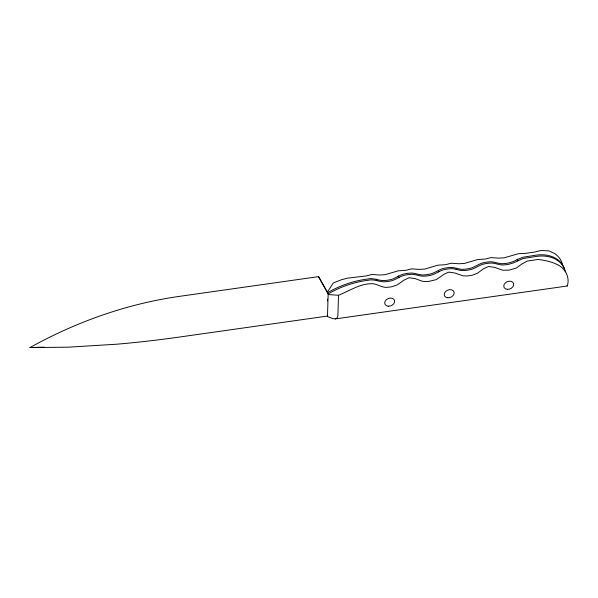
<?xml version="1.0" encoding="UTF-8"?>
<svg xmlns="http://www.w3.org/2000/svg" width="598" height="598" viewBox="0 0 598 598"><rect width="100%" height="100%" fill="white"/><g stroke="black" fill="none" stroke-linecap="round" stroke-linejoin="round"><path stroke-width="0.9" d="M327.398 300.996L327.457 299.149M327.495 316.058L328.167 293.939L318.54 276.635L179.639 296.331A321.253 242.818 -22.5 0 0 128.764 306.924C94.327 316.424 61.123 330.246 29.9 347.588L68.426 347.169L116.565 344.224A927.468 701.028 -22.5 0 0 178.667 337.152L327.495 316.058L327.749 316.671L332.742 318.592L335.261 318.906L567.42 285.986L568.1 281.845A30.752 23.247 -22.5 0 0 559.9 266.02C553.247 261.961 545.615 260.399 538.043 259.457L527.189 261.079L521.501 264.249L516.321 268.046L509.16 270.124L502.761 270.229L494.419 267.336L488.439 266.491L483.326 268.906L477.383 273.279L472.323 275.207L467.569 275.962L463.076 275.85L454.734 272.965L448.754 272.12L444.441 274.048L436.159 279.67L427.884 281.583L422.577 281.337L415.049 278.586L409.069 277.749L403.956 280.163L397.266 284.925L392.011 286.674A25.385 20.489 -25.2 0 1 388.199 287.212C382.6 288.333 378.115 284.177 372.756 283.736C360.624 283.198 349.531 290.807 338.513 295.285L328.422 294.56L327.398 292.078L333.37 282.884L341.48 279.737L347.58 278.137L366.297 275.932L371.829 274.482L379.506 275.02L385.015 274.714L398.178 270.827L405.982 270.303L411.514 268.853L419.191 269.392L424.7 269.085L437.863 265.198L445.667 264.682L451.206 263.225L458.875 263.763L464.384 263.456L477.548 259.569L485.352 259.054L490.891 257.596L498.56 258.134L504.069 257.835L518.444 253.694L525.037 253.425L534.963 252.02L540.487 250.562L548.785 250.816L554.765 253.619A30.752 23.247 -22.5 0 1 562.74 265.893M338.513 295.285L337.885 315.684L337.145 317.844L335.261 318.906M564.452 268.921A30.752 23.247 -22.5 0 0 536.249 255.122L522.547 257.297L512.77 261.737L508.27 263.03A25.482 19.263 -22.5 0 1 504.45 263.569C498.971 264.525 494.023 260.99 488.544 261.939A25.482 19.263 -22.5 0 0 484.731 262.485C478.841 263.247 474.476 267.897 468.585 268.659A25.482 19.263 -22.5 0 1 464.766 269.197C459.286 270.154 454.338 266.618 448.859 267.568A25.482 19.263 -22.5 0 0 445.039 268.113C439.156 268.868 434.791 273.525 428.901 274.28A25.482 19.263 -22.5 0 1 425.081 274.826C419.602 275.775 414.653 272.24 409.174 273.196A25.482 19.263 -22.5 0 0 405.354 273.735C399.464 274.497 395.106 279.146 389.216 279.909A25.482 19.263 -22.5 0 1 385.396 280.455C379.311 281.307 373.705 277.397 367.583 279.034A80.902 61.146 -22.5 0 0 327.652 292.699L318.54 276.635M565.402 271.843A30.752 23.247 -22.5 0 0 536.757 256.363L523.056 258.538L513.278 262.978L508.786 264.271A25.482 19.263 -22.5 0 1 504.966 264.809C499.487 265.766 494.539 262.23 489.059 263.18A25.482 19.263 -22.5 0 0 485.24 263.725C479.349 264.488 474.991 269.137 469.101 269.9A25.482 19.263 -22.5 0 1 465.281 270.438C459.802 271.387 454.854 267.859 449.375 268.808A25.482 19.263 -22.5 0 0 445.555 269.347C439.665 270.109 435.299 274.759 429.416 275.521A25.482 19.263 -22.5 0 1 425.597 276.067C420.117 277.016 415.169 273.48 409.69 274.437A25.482 19.263 -22.5 0 0 405.87 274.975C399.98 275.738 395.614 280.387 389.724 281.15A25.482 19.263 -22.5 0 1 385.912 281.688C379.827 282.548 374.213 278.638 368.099 280.275A80.902 61.146 -22.5 0 0 328.167 293.939M397.902 276.433L398.604 276.044M398.41 277.674L399.12 277.285M438.401 271.881L438.79 271.664M516.956 259.554L517.666 259.158M517.472 260.795L518.174 260.399M44.035 347.139L29.9 347.588M456.057 269.212L456.438 269.324M376.157 279.221L376.845 279.423M376.673 280.462L377.36 280.664M567.42 285.986L566.889 285.396M507.321 289.32A5.128 3.872 -22.5 0 0 513.547 283.534A5.128 3.872 -22.5 0 0 505.303 282.914A5.128 3.872 -22.5 0 0 507.321 289.32M447.797 297.767A5.128 3.872 -22.5 0 0 454.017 291.981A5.128 3.872 -22.5 0 0 445.779 291.353A5.128 3.872 -22.5 0 0 447.797 297.767M388.266 306.206A5.128 3.872 -22.5 0 0 394.493 300.42A5.128 3.872 -22.5 0 0 386.248 299.792A5.128 3.872 -22.5 0 0 388.266 306.206"/></g></svg>
